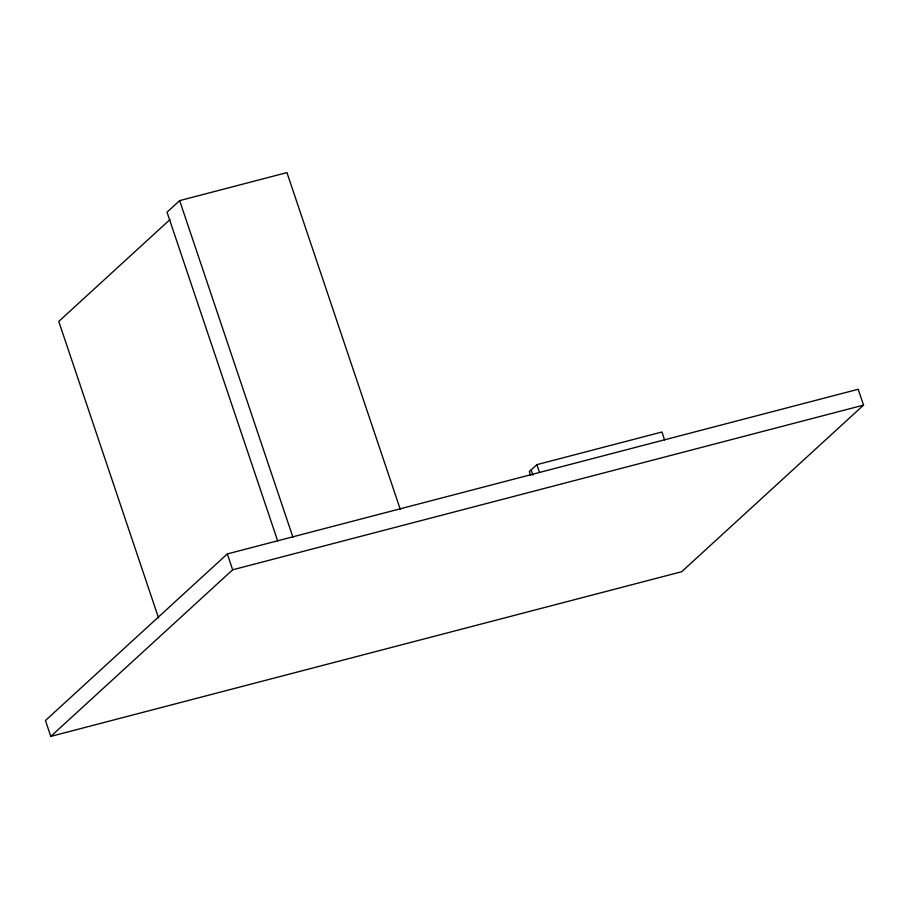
<?xml version="1.0" encoding="UTF-8"?>
<svg xmlns="http://www.w3.org/2000/svg" width="909" height="909" viewBox="0 0 909 909"><rect width="100%" height="100%" fill="white"/><g stroke="black" fill="none" stroke-linecap="round" stroke-linejoin="round"><path stroke-width="1.36" d="M400.301 509.449L286.949 172.608L179.652 200.616L167.04 212.172L277.688 540.957M169.972 219.58L58.767 321.434L158.575 618.006M227.318 553.933L45.45 720.53L50.79 736.392L681.682 571.716L863.55 405.13L858.21 389.268L227.318 553.933L232.659 569.795L50.79 736.392M664.581 439.888L661.934 432.002L536.889 464.647L529.322 471.578L530.64 475.521M232.659 569.795L863.55 405.13M536.889 464.647L539.537 472.521M531.14 469.908L532.913 475.157M179.652 200.616L293.005 537.446"/></g></svg>
